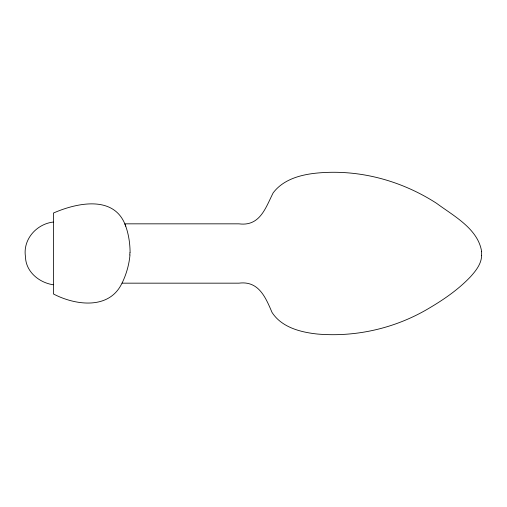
<?xml version="1.0" encoding="UTF-8"?>
<svg xmlns="http://www.w3.org/2000/svg" width="507" height="507" viewBox="0 0 507 507"><rect width="100%" height="100%" fill="white"/><g stroke="black" fill="none" stroke-linecap="round" stroke-linejoin="round"><path stroke-width="0.76" d="M481.631 255.439L481.631 251.58M130.084 252.765C130.058 242.935 128.486 232.998 124.842 223.834L238.911 223.834C259.996 226.616 265.567 207.902 273.134 192.907C284.193 178.096 304.092 173.844 321.552 172.697C362.061 169.883 402.609 181.379 436.59 203.32C453.492 215.874 478.031 228.695 481.631 251.542M481.631 255.458C481.454 263.849 475.851 270.795 470.509 276.746C458.822 289.06 444.785 298.889 430.24 307.521C396.575 327.959 356.782 337.351 317.528 334.05C300.809 332.288 281.645 327.459 272.012 312.382C265.611 297.4 258.69 280.58 238.911 283.166L122.022 283.166M129.982 254.983C129.076 264.743 126.332 274.35 122.029 283.16M121.737 283.673C108.859 310.1 74.992 305.303 53.4 293.94L53.4 213.06C75.492 203.358 112.25 194.84 124.608 223.327M53.229 222.053C36.415 224.043 22.682 239.532 25.483 256.776C25.768 271.796 39.197 282.672 53.229 284.769M124.861 223.866L125.318 225.007M125.451 225.362L125.761 226.198M129.893 252.771A24.685 13.271 -87.9 0 1 129.798 254.951"/></g></svg>
